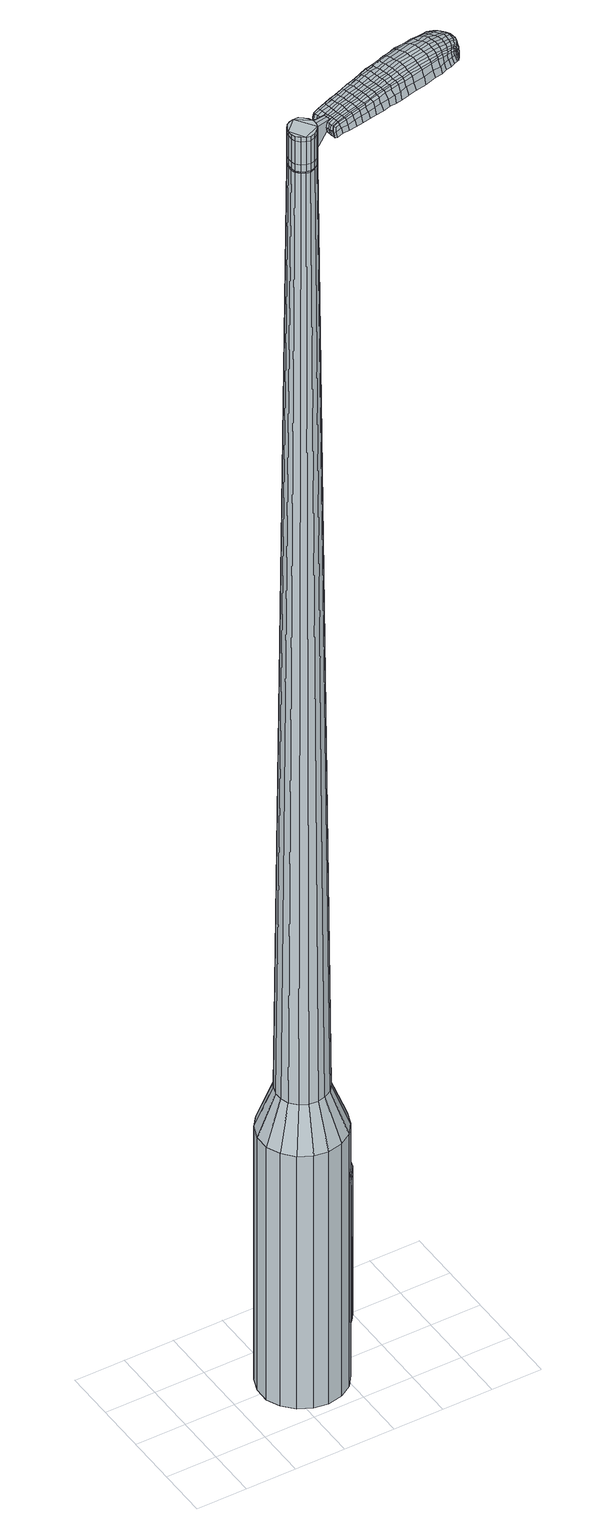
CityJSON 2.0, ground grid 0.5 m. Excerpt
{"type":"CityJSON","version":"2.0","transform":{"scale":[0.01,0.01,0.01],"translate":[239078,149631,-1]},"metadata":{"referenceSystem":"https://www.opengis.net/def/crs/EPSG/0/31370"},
"CityObjects":{
"object1":{"type":"GenericCityObject","attributes":{"cluster":762,"mean_distance_to_centroid":0.369,"new_centroid_x":239079.18,"new_centroid_y":149631.48,"mean_distance_to_camera":11.46,"H1":27.85,"H2":25.03,"Z_final":112.96,"cluster2":-1,"proj_x":239080.32,"proj_y":149636.91,"id_line":51465,"bearing_l":101.87,"distance":5.55,"orientation":"right","G_obj":11.87},"geometry":[{"type":"MultiSurface","lod":"2","boundaries":[[[0,1,2,3]],[[1,4,5,2]],[[4,6,7,5]],[[6,8,9,7]],[[8,10,11,9]],[[10,12,13,11]],[[12,14,15,13]],[[14,16,17,15]],[[16,18,19,17]],[[18,20,21,19]],[[20,22,23,21]],[[22,24,25,23]],[[24,26,27,25]],[[26,28,29,27]],[[28,30,31,29]],[[30,32,33,31]],[[32,34,35,33]],[[34,0,3,35]],[[36,37,38,39]],[[38,40,41,42]],[[41,43,42]],[[42,44,45,46]],[[45,47,46]],[[46,48,49,50]],[[49,51,50]],[[42,46,50,38]],[[50,52,39,38]],[[53,36,39]],[[2,5,7,35]],[[7,9,11,15]],[[11,13,15]],[[15,17,19,23]],[[19,21,23]],[[23,25,27,31]],[[27,29,31]],[[15,23,31,7]],[[31,33,35,7]],[[3,2,35]],[[1,0,54,55]],[[0,34,56,54]],[[34,32,57,56]],[[32,30,58,57]],[[30,28,59,58]],[[28,26,60,59]],[[26,24,61,60]],[[24,22,62,61]],[[22,20,63,62]],[[20,18,64,63]],[[18,16,65,64]],[[16,14,66,65]],[[14,12,67,66]],[[12,10,68,67]],[[10,8,69,68]],[[8,6,70,69]],[[6,4,71,70]],[[4,1,55,71]],[[55,54,72,73]],[[54,56,74,72]],[[56,57,75,74]],[[57,58,76,75]],[[58,59,77,76]],[[59,60,78,77]],[[60,61,79,78]],[[61,62,80,79]],[[62,63,81,80]],[[63,64,82,81]],[[64,65,83,82]],[[65,66,84,83]],[[66,67,85,84]],[[67,68,86,85]],[[68,69,87,86]],[[69,70,88,87]],[[70,71,89,88]],[[71,55,73,89]],[[90,91,92,73]],[[74,93,91,90]],[[75,94,93,74]],[[95,96,94,75]],[[77,97,96,95]],[[78,98,97,77]],[[99,100,98,78]],[[101,102,100,99]],[[81,103,102,101]],[[82,104,103,81]],[[105,106,104,82]],[[107,108,106,105]],[[109,110,108,107]],[[111,112,110,109]],[[113,114,112,111]],[[115,116,114,113]],[[117,118,116,115]],[[73,92,118,117]],[[119,120,121,122]],[[123,119,122,124]],[[125,123,124,126]],[[127,125,126,128]],[[129,127,128,130]],[[131,129,130,132]],[[133,131,132,134]],[[135,133,134,136]],[[137,135,136,138]],[[139,137,138,140]],[[141,139,140,142]],[[143,141,142,144]],[[145,143,144,146]],[[147,145,146,148]],[[149,147,148,150]],[[151,149,150,152]],[[72,90,73]],[[72,74,90]],[[76,95,75]],[[76,77,95]],[[79,99,78]],[[79,80,101,99]],[[80,81,101]],[[83,105,82]],[[83,84,107,105]],[[84,85,109,107]],[[85,86,111,109]],[[86,87,113,111]],[[87,88,115,113]],[[88,89,117,115]],[[89,73,117]],[[153,92,91]],[[154,118,92]],[[154,155,116,118]],[[155,156,114,116]],[[156,157,112,114]],[[157,158,110,112]],[[158,159,108,110]],[[159,160,106,108]],[[160,104,106]],[[161,102,103]],[[161,162,100,102]],[[162,98,100]],[[163,96,97]],[[163,94,96]],[[153,91,93]],[[39,52,151,164]],[[92,153,165,152]],[[53,39,164,120]],[[153,93,121,165]],[[36,53,120,119]],[[93,94,122,121]],[[37,36,119,123]],[[94,163,124,122]],[[38,37,123,125]],[[163,97,126,124]],[[40,38,125,127]],[[97,98,128,126]],[[41,40,127,129]],[[98,162,130,128]],[[43,41,129,131]],[[162,161,132,130]],[[42,43,131,133]],[[161,103,134,132]],[[44,42,133,135]],[[103,104,136,134]],[[45,44,135,137]],[[104,160,138,136]],[[47,45,137,139]],[[160,159,140,138]],[[46,47,139,141]],[[159,158,142,140]],[[48,46,141,143]],[[158,157,144,142]],[[49,48,143,145]],[[157,156,146,144]],[[51,49,145,147]],[[156,155,148,146]],[[50,51,147,149]],[[155,154,150,148]],[[52,50,149,151]],[[154,92,152,150]],[[151,152,166,167]],[[152,165,168,166]],[[165,121,169,168]],[[121,120,170,169]],[[120,164,171,170]],[[164,151,167,171]],[[172,173,174,175]],[[176,172,175,177]],[[172,176,178,179]],[[173,172,179,180]],[[181,182,183,184]],[[185,181,184,186]],[[181,185,187,188]],[[182,181,188,189]],[[190,191,192,193]],[[194,190,193,195]],[[190,194,196,197]],[[191,190,197,198]],[[199,200,201,202]],[[203,199,202,204]],[[199,203,205,206]],[[200,199,206,207]],[[208,209,210,211]],[[212,208,211,213]],[[208,212,214,215]],[[209,208,215,216]],[[217,218,219,220]],[[221,217,220,222]],[[217,221,223,224]],[[218,217,224,225]],[[226,227,228,229]],[[218,226,229,219]],[[226,218,225,230]],[[227,226,230,231]],[[232,233,234,235]],[[227,232,235,228]],[[232,227,231,236]],[[233,232,236,237]],[[238,176,177,239]],[[233,238,239,234]],[[238,233,237,240]],[[176,238,240,178]],[[241,242,243,244]],[[245,241,244,246]],[[241,245,247,248]],[[242,241,248,249]],[[250,251,252,253]],[[242,250,253,243]],[[250,242,249,254]],[[251,250,254,255]],[[256,257,258,259]],[[251,256,259,252]],[[256,251,255,260]],[[257,256,260,261]],[[262,263,264,265]],[[257,262,265,258]],[[262,257,261,266]],[[263,262,266,267]],[[268,173,180,269]],[[263,268,269,264]],[[268,263,267,270]],[[173,268,270,174]],[[271,272,273,274]],[[275,271,274,276]],[[271,275,277,278]],[[272,271,278,279]],[[280,281,282,283]],[[272,280,283,273]],[[280,272,279,284]],[[281,280,284,285]],[[286,287,288,289]],[[281,286,289,282]],[[286,281,285,290]],[[287,286,290,291]],[[292,185,186,293]],[[287,292,293,288]],[[292,287,291,294]],[[185,292,294,187]],[[295,296,297,298]],[[299,295,298,300]],[[295,299,301,302]],[[296,295,302,303]],[[304,305,306,307]],[[296,304,307,297]],[[304,296,303,308]],[[305,304,308,309]],[[310,311,312,313]],[[305,310,313,306]],[[310,305,309,314]],[[311,310,314,315]],[[316,317,318,319]],[[311,316,319,312]],[[316,311,315,320]],[[317,316,320,321]],[[322,182,189,323]],[[317,322,323,318]],[[322,317,321,324]],[[182,322,324,183]],[[325,211,210,326]],[[327,325,326,328]],[[325,327,329,330]],[[211,325,330,213]],[[331,327,328,332]],[[333,331,332,334]],[[331,333,335,336]],[[327,331,336,329]],[[337,333,334,338]],[[339,337,338,340]],[[337,339,341,342]],[[333,337,342,335]],[[343,339,340,344]],[[345,343,344,346]],[[343,345,347,348]],[[339,343,348,341]],[[349,345,346,350]],[[200,349,350,201]],[[349,200,207,351]],[[345,349,351,347]],[[352,353,198,197]],[[354,352,197,196]],[[352,354,355,356]],[[353,352,356,357]],[[358,359,357,356]],[[360,358,356,355]],[[358,360,361,362]],[[359,358,362,363]],[[364,365,363,362]],[[366,364,362,361]],[[364,366,367,368]],[[365,364,368,369]],[[370,371,369,368]],[[372,370,368,367]],[[370,372,205,203]],[[371,370,203,204]],[[373,374,375,376]],[[275,373,376,277]],[[373,275,276,377]],[[374,373,377,378]],[[379,194,195,380]],[[374,379,380,375]],[[379,374,378,381]],[[194,379,381,196]],[[382,383,384,385]],[[221,382,385,223]],[[382,221,222,386]],[[383,382,386,387]],[[388,389,390,391]],[[383,388,391,384]],[[388,383,387,392]],[[389,388,392,393]],[[394,191,198,395]],[[389,394,395,390]],[[394,389,393,396]],[[191,394,396,192]],[[397,398,399,400]],[[179,397,400,180]],[[397,179,178,401]],[[398,397,401,402]],[[403,404,405,406]],[[398,403,406,399]],[[403,398,402,407]],[[404,403,407,408]],[[409,202,201,410]],[[404,409,410,405]],[[409,404,408,411]],[[202,409,411,204]],[[412,413,414,415]],[[184,412,415,186]],[[412,184,183,416]],[[413,412,416,417]],[[418,206,205,419]],[[413,418,419,414]],[[418,413,417,420]],[[206,418,420,207]],[[421,422,423,424]],[[299,421,424,301]],[[421,299,300,425]],[[422,421,425,426]],[[427,212,213,428]],[[422,427,428,423]],[[427,422,426,429]],[[212,427,429,214]],[[430,431,432,433]],[[245,430,433,247]],[[430,245,246,434]],[[431,430,434,435]],[[436,437,438,439]],[[431,436,439,432]],[[436,431,435,440]],[[437,436,440,441]],[[442,209,216,443]],[[437,442,443,438]],[[442,437,441,444]],[[209,442,444,210]],[[445,446,435,434]],[[244,445,434,246]],[[445,244,243,447]],[[446,445,447,448]],[[449,450,441,440]],[[446,449,440,435]],[[449,446,448,451]],[[450,449,451,452]],[[453,326,210,444]],[[450,453,444,441]],[[453,450,452,454]],[[326,453,454,328]],[[455,456,457,458]],[[302,455,458,303]],[[455,302,301,424]],[[456,455,424,423]],[[459,330,329,460]],[[456,459,460,457]],[[459,456,423,428]],[[330,459,428,213]],[[461,462,448,447]],[[253,461,447,243]],[[461,253,252,463]],[[462,461,463,464]],[[465,466,452,451]],[[462,465,451,448]],[[465,462,464,467]],[[466,465,467,468]],[[469,332,328,454]],[[466,469,454,452]],[[469,466,468,470]],[[332,469,470,334]],[[471,472,473,474]],[[308,471,474,309]],[[471,308,303,458]],[[472,471,458,457]],[[475,336,335,476]],[[472,475,476,473]],[[475,472,457,460]],[[336,475,460,329]],[[477,478,464,463]],[[259,477,463,252]],[[477,259,258,479]],[[478,477,479,480]],[[481,482,468,467]],[[478,481,467,464]],[[481,478,480,483]],[[482,481,483,484]],[[485,338,334,470]],[[482,485,470,468]],[[485,482,484,486]],[[338,485,486,340]],[[487,488,489,490]],[[314,487,490,315]],[[487,314,309,474]],[[488,487,474,473]],[[491,342,341,492]],[[488,491,492,489]],[[491,488,473,476]],[[342,491,476,335]],[[493,494,480,479]],[[265,493,479,258]],[[493,265,264,495]],[[494,493,495,496]],[[497,498,484,483]],[[494,497,483,480]],[[497,494,496,499]],[[498,497,499,500]],[[501,344,340,486]],[[498,501,486,484]],[[501,498,500,502]],[[344,501,502,346]],[[503,504,505,506]],[[320,503,506,321]],[[503,320,315,490]],[[504,503,490,489]],[[507,348,347,508]],[[504,507,508,505]],[[507,504,489,492]],[[348,507,492,341]],[[509,510,496,495]],[[269,509,495,264]],[[509,269,180,400]],[[510,509,400,399]],[[511,512,500,499]],[[510,511,499,496]],[[511,510,399,406]],[[512,511,406,405]],[[513,350,346,502]],[[512,513,502,500]],[[513,512,405,410]],[[350,513,410,201]],[[514,515,417,416]],[[324,514,416,183]],[[514,324,321,506]],[[515,514,506,505]],[[516,351,207,420]],[[515,516,420,417]],[[516,515,505,508]],[[351,516,508,347]],[[517,518,378,377]],[[274,517,377,276]],[[517,274,273,519]],[[518,517,519,520]],[[521,354,196,381]],[[518,521,381,378]],[[521,518,520,522]],[[354,521,522,355]],[[523,524,525,526]],[[224,523,526,225]],[[523,224,223,385]],[[524,523,385,384]],[[527,528,529,530]],[[524,527,530,525]],[[527,524,384,391]],[[528,527,391,390]],[[531,353,357,532]],[[528,531,532,529]],[[531,528,390,395]],[[353,531,395,198]],[[533,534,520,519]],[[283,533,519,273]],[[533,283,282,535]],[[534,533,535,536]],[[537,360,355,522]],[[534,537,522,520]],[[537,534,536,538]],[[360,537,538,361]],[[539,540,541,542]],[[230,539,542,231]],[[539,230,225,526]],[[540,539,526,525]],[[543,544,545,546]],[[540,543,546,541]],[[543,540,525,530]],[[544,543,530,529]],[[547,359,363,548]],[[544,547,548,545]],[[547,544,529,532]],[[359,547,532,357]],[[549,550,536,535]],[[289,549,535,282]],[[549,289,288,551]],[[550,549,551,552]],[[553,366,361,538]],[[550,553,538,536]],[[553,550,552,554]],[[366,553,554,367]],[[555,556,557,558]],[[236,555,558,237]],[[555,236,231,542]],[[556,555,542,541]],[[559,560,561,562]],[[556,559,562,557]],[[559,556,541,546]],[[560,559,546,545]],[[563,365,369,564]],[[560,563,564,561]],[[563,560,545,548]],[[365,563,548,363]],[[565,566,552,551]],[[293,565,551,288]],[[565,293,186,415]],[[566,565,415,414]],[[567,372,367,554]],[[566,567,554,552]],[[567,566,414,419]],[[372,567,419,205]],[[568,569,402,401]],[[240,568,401,178]],[[568,240,237,558]],[[569,568,558,557]],[[570,571,408,407]],[[569,570,407,402]],[[570,569,557,562]],[[571,570,562,561]],[[572,371,204,411]],[[571,572,411,408]],[[572,571,561,564]],[[371,572,564,369]],[[573,574,575,576]],[[576,575,577,578]],[[579,577,575,580]],[[580,575,574,581]],[[582,583,584,585]],[[585,584,586,587]],[[588,586,584,589]],[[589,584,583,590]],[[591,592,593,594]],[[594,593,595,596]],[[597,595,593,598]],[[598,593,592,599]],[[600,601,602,603]],[[603,602,604,605]],[[606,604,602,607]],[[607,602,601,608]],[[609,610,611,612]],[[612,611,613,614]],[[615,613,611,616]],[[616,611,610,617]],[[618,619,620,621]],[[621,620,622,623]],[[624,622,620,625]],[[625,620,619,626]],[[627,628,629,630]],[[630,629,619,618]],[[626,619,629,631]],[[631,629,628,632]],[[633,634,635,636]],[[636,635,628,627]],[[632,628,635,637]],[[637,635,634,638]],[[578,577,639,640]],[[640,639,634,633]],[[638,634,639,641]],[[641,639,577,579]],[[642,643,644,645]],[[645,644,646,647]],[[648,646,644,649]],[[649,644,643,650]],[[651,652,653,654]],[[654,653,643,642]],[[650,643,653,655]],[[655,653,652,656]],[[657,658,659,660]],[[660,659,652,651]],[[656,652,659,661]],[[661,659,658,662]],[[663,664,665,666]],[[666,665,658,657]],[[662,658,665,667]],[[667,665,664,668]],[[581,574,669,670]],[[670,669,664,663]],[[668,664,669,671]],[[671,669,574,573]],[[672,673,674,675]],[[675,674,676,677]],[[678,676,674,679]],[[679,674,673,680]],[[681,682,683,684]],[[684,683,673,672]],[[680,673,683,685]],[[685,683,682,686]],[[687,688,689,690]],[[690,689,682,681]],[[686,682,689,691]],[[691,689,688,692]],[[587,586,693,694]],[[694,693,688,687]],[[692,688,693,695]],[[695,693,586,588]],[[696,697,698,699]],[[699,698,700,701]],[[702,700,698,703]],[[703,698,697,704]],[[705,706,707,708]],[[708,707,697,696]],[[704,697,707,709]],[[709,707,706,710]],[[711,712,713,714]],[[714,713,706,705]],[[710,706,713,715]],[[715,713,712,716]],[[717,718,719,720]],[[720,719,712,711]],[[716,712,719,721]],[[721,719,718,722]],[[590,583,723,724]],[[724,723,718,717]],[[722,718,723,725]],[[725,723,583,582]],[[609,612,726,727]],[[727,726,728,729]],[[730,728,726,170]],[[170,726,612,614]],[[729,728,731,732]],[[732,731,733,734]],[[735,733,731,736]],[[736,731,728,730]],[[734,733,737,738]],[[738,737,739,740]],[[741,739,737,742]],[[742,737,733,735]],[[740,739,743,744]],[[744,743,745,746]],[[747,745,743,748]],[[748,743,739,741]],[[746,745,749,750]],[[750,749,601,600]],[[608,601,749,751]],[[751,749,745,747]],[[599,752,753,598]],[[598,753,754,597]],[[755,754,753,756]],[[756,753,752,757]],[[757,758,759,756]],[[756,759,760,755]],[[761,760,759,762]],[[762,759,758,763]],[[763,764,765,762]],[[762,765,766,761]],[[767,766,765,768]],[[768,765,764,769]],[[769,770,771,768]],[[768,771,772,767]],[[606,772,771,604]],[[604,771,770,605]],[[773,774,775,776]],[[776,775,676,678]],[[677,676,775,777]],[[777,775,774,778]],[[596,595,779,780]],[[780,779,774,773]],[[778,774,779,781]],[[781,779,595,597]],[[782,783,784,785]],[[785,784,622,624]],[[623,622,784,786]],[[786,784,783,787]],[[788,789,790,791]],[[791,790,783,782]],[[787,783,790,792]],[[792,790,789,793]],[[599,592,794,795]],[[795,794,789,788]],[[793,789,794,796]],[[796,794,592,591]],[[797,798,799,800]],[[800,799,580,581]],[[579,580,799,801]],[[801,799,798,802]],[[803,804,805,806]],[[806,805,798,797]],[[802,798,805,807]],[[807,805,804,808]],[[600,603,809,810]],[[810,809,804,803]],[[808,804,809,811]],[[811,809,603,605]],[[812,813,814,815]],[[815,814,585,587]],[[582,585,814,816]],[[816,814,813,817]],[[606,607,818,819]],[[819,818,813,812]],[[817,813,818,820]],[[820,818,607,608]],[[821,822,823,824]],[[824,823,700,702]],[[701,700,823,825]],[[825,823,822,826]],[[614,613,827,828]],[[828,827,822,821]],[[826,822,827,829]],[[829,827,613,615]],[[830,831,832,833]],[[833,832,646,648]],[[647,646,832,834]],[[834,832,831,835]],[[836,837,838,839]],[[839,838,831,830]],[[835,831,838,840]],[[840,838,837,841]],[[617,610,842,843]],[[843,842,837,836]],[[841,837,842,844]],[[844,842,610,609]],[[835,845,846,834]],[[834,846,645,647]],[[642,645,846,847]],[[847,846,845,848]],[[841,849,850,840]],[[840,850,845,835]],[[848,845,850,851]],[[851,850,849,852]],[[609,727,853,844]],[[844,853,849,841]],[[852,849,853,854]],[[854,853,727,729]],[[855,856,857,858]],[[858,857,703,704]],[[702,703,857,824]],[[824,857,856,821]],[[730,170,859,860]],[[860,859,856,855]],[[821,856,859,828]],[[828,859,170,614]],[[848,861,862,847]],[[847,862,654,642]],[[651,654,862,863]],[[862,861,863]],[[852,864,865,851]],[[851,865,861,848]],[[863,861,865,866]],[[866,865,864,867]],[[729,732,868,854]],[[854,868,864,852]],[[867,864,868,869]],[[869,868,732,734]],[[870,871,872,873]],[[873,872,709,710]],[[704,709,872,858]],[[858,872,871,855]],[[735,736,874,875]],[[875,874,871,870]],[[855,871,874,860]],[[860,874,736,730]],[[876,877,863]],[[863,877,660,651]],[[657,660,877,878]],[[878,877,876,879]],[[867,880,881,866]],[[866,881,876,863]],[[879,876,881,882]],[[882,881,880,883]],[[734,738,884,869]],[[869,884,880,867]],[[883,880,884,885]],[[885,884,738,740]],[[886,887,888,889]],[[889,888,715,716]],[[710,715,888,873]],[[873,888,887,870]],[[741,742,890,891]],[[891,890,887,886]],[[870,887,890,875]],[[875,890,742,735]],[[879,892,893,878]],[[878,893,666,657]],[[663,666,893,894]],[[894,893,892,895]],[[883,896,897,882]],[[882,897,892,879]],[[895,892,897,898]],[[898,897,896,899]],[[740,744,900,885]],[[885,900,896,883]],[[899,896,900,901]],[[901,900,744,746]],[[902,903,904,905]],[[905,904,721,722]],[[716,721,904,889]],[[889,904,903,886]],[[747,748,906,907]],[[907,906,903,902]],[[886,903,906,891]],[[891,906,748,741]],[[895,908,909,894]],[[894,909,670,663]],[[581,670,909,800]],[[800,909,908,797]],[[899,910,911,898]],[[898,911,908,895]],[[797,908,911,806]],[[806,911,910,803]],[[746,750,912,901]],[[901,912,910,899]],[[803,910,912,810]],[[810,912,750,600]],[[817,913,914,816]],[[816,914,725,582]],[[722,725,914,905]],[[905,914,913,902]],[[608,751,915,820]],[[820,915,913,817]],[[902,913,915,907]],[[907,915,751,747]],[[778,916,917,777]],[[777,917,675,677]],[[672,675,917,918]],[[918,917,916,919]],[[597,754,920,781]],[[781,920,916,778]],[[919,916,920,921]],[[921,920,754,755]],[[922,923,924,925]],[[925,924,625,626]],[[624,625,924,785]],[[785,924,923,782]],[[926,927,928,929]],[[929,928,923,922]],[[782,923,928,791]],[[791,928,927,788]],[[757,752,930,931]],[[931,930,927,926]],[[788,927,930,795]],[[795,930,752,599]],[[919,932,933,918]],[[918,933,684,672]],[[681,684,933,934]],[[934,933,932,935]],[[755,760,936,921]],[[921,936,932,919]],[[935,932,936,937]],[[937,936,760,761]],[[938,939,940,941]],[[941,940,631,632]],[[626,631,940,925]],[[925,940,939,922]],[[942,943,944,945]],[[945,944,939,938]],[[922,939,944,929]],[[929,944,943,926]],[[763,758,946,947]],[[947,946,943,942]],[[926,943,946,931]],[[931,946,758,757]],[[935,948,949,934]],[[934,949,690,681]],[[687,690,949,950]],[[950,949,948,951]],[[761,766,952,937]],[[937,952,948,935]],[[951,948,952,953]],[[953,952,766,767]],[[954,955,956,957]],[[957,956,637,638]],[[632,637,956,941]],[[941,956,955,938]],[[958,959,960,961]],[[961,960,955,954]],[[938,955,960,945]],[[945,960,959,942]],[[769,764,962,963]],[[963,962,959,958]],[[942,959,962,947]],[[947,962,764,763]],[[951,964,965,950]],[[950,965,694,687]],[[587,694,965,815]],[[815,965,964,812]],[[767,772,966,953]],[[953,966,964,951]],[[812,964,966,819]],[[819,966,772,606]],[[802,967,968,801]],[[801,968,641,579]],[[638,641,968,957]],[[957,968,967,954]],[[808,969,970,807]],[[807,970,967,802]],[[954,967,970,961]],[[961,970,969,958]],[[605,770,971,811]],[[811,971,969,808]],[[958,969,971,963]],[[963,971,770,769]],[[573,576,175,174]],[[576,578,177,175]],[[588,589,188,187]],[[589,590,189,188]],[[591,594,193,192]],[[594,596,195,193]],[[615,616,215,214]],[[616,617,216,215]],[[618,621,220,219]],[[621,623,222,220]],[[627,630,229,228]],[[630,618,219,229]],[[633,636,235,234]],[[636,627,228,235]],[[578,640,239,177]],[[640,633,234,239]],[[648,649,248,247]],[[649,650,249,248]],[[650,655,254,249]],[[655,656,255,254]],[[656,661,260,255]],[[661,662,261,260]],[[662,667,266,261]],[[667,668,267,266]],[[668,671,270,267]],[[671,573,174,270]],[[678,679,278,277]],[[679,680,279,278]],[[680,685,284,279]],[[685,686,285,284]],[[686,691,290,285]],[[691,692,291,290]],[[692,695,294,291]],[[695,588,187,294]],[[696,699,298,297]],[[699,701,300,298]],[[705,708,307,306]],[[708,696,297,307]],[[711,714,313,312]],[[714,705,306,313]],[[717,720,319,318]],[[720,711,312,319]],[[590,724,323,189]],[[724,717,318,323]],[[773,776,376,375]],[[776,678,277,376]],[[596,780,380,195]],[[780,773,375,380]],[[623,786,386,222]],[[786,787,387,386]],[[787,792,392,387]],[[792,793,393,392]],[[793,796,396,393]],[[796,591,192,396]],[[701,825,425,300]],[[825,826,426,425]],[[826,829,429,426]],[[829,615,214,429]],[[830,833,433,432]],[[833,648,247,433]],[[836,839,439,438]],[[839,830,432,439]],[[617,843,443,216]],[[843,836,438,443]],[[972,973,974,975]],[[976,977,975,974]],[[978,979,980,981]],[[982,983,984,985]],[[973,986,987,974]],[[988,976,974,987]],[[989,978,981,990]],[[991,992,983,982]],[[986,993,994,987]],[[994,995,988,987]],[[996,989,990,997]],[[998,992,991,999]],[[993,1000,1001,994]],[[1001,1002,995,994]],[[1003,996,997,1004]],[[1005,998,999,1006]],[[1007,1008,1009,1010]],[[1011,1012,1008,1007]],[[1011,1013,1014,1012]],[[1013,1015,1016,1014]],[[1017,1018,1019,1020]],[[1021,1022,1018,1017]],[[1023,1024,1022,1021]],[[1025,1026,1024,1023]],[[1020,1009,1008,1017]],[[1017,1008,1012,1021]],[[1012,1014,1023,1021]],[[1014,1016,1025,1023]],[[981,980,977,976]],[[990,981,976,988]],[[995,997,990,988]],[[1002,1004,997,995]],[[982,985,979,978]],[[991,982,978,989]],[[999,991,989,996]],[[1006,999,996,1003]],[[983,1007,1010,984]],[[992,1011,1007,983]],[[1013,1011,992,998]],[[1015,1013,998,1005]],[[1027,1028,1029,1030]],[[1029,1031,1032,1033]],[[1029,1033,1034,1035]],[[1029,1035,1030]],[[1036,1027,1030,1037]],[[1038,1037,1030,1039]],[[1040,1039,1030]],[[1041,1029,1028,1042]],[[1043,1041,1042,1044]],[[1045,1043,1044,1046]],[[1047,1045,1046,1048]],[[1049,1047,1048,1050]],[[1050,1051,1052,1053]],[[1050,1053,1054,1055]],[[1050,1055,1056,1057]],[[1056,1058,1059,1060]],[[1056,1060,1061,1062]],[[1056,1062,1057]],[[1050,1057,1049]],[[1063,1064,1028,1027]],[[1065,1066,1031,1029]],[[1067,1068,1040,1030]],[[1064,1069,1042,1028]],[[1070,1065,1029,1041]],[[1069,1071,1044,1042]],[[1072,1070,1041,1043]],[[1071,1073,1046,1044]],[[1074,1072,1043,1045]],[[1073,1075,1048,1046]],[[1076,1074,1045,1047]],[[1075,1077,1050,1048]],[[1078,1076,1047,1049]],[[1077,1079,1051,1050]],[[1080,1081,1058,1056]],[[1082,1078,1049,1057]],[[1052,1051,1079,1083]],[[1053,1052,1083,1084]],[[1054,1053,1084,1085]],[[1055,1054,1085,1086]],[[1056,1055,1086,1080]],[[1087,1063,1027,1036]],[[1088,1087,1036,1037]],[[1089,1088,1037,1038]],[[1090,1089,1038,1039]],[[1068,1090,1039,1040]],[[1032,1031,1066,1091]],[[1059,1058,1081,1092]],[[1033,1032,1091,1093]],[[1034,1033,1093,1094]],[[1035,1034,1094,1095]],[[1030,1035,1095,1067]],[[1060,1059,1092,1096]],[[1061,1060,1096,1097]],[[1062,1061,1097,1098]],[[1057,1062,1098,1082]]]}]}
},
"vertices":[
[160,59,384],[161,44,384],[161,44,96],[160,59,96],[156,30,384],[156,30,96],[147,18,384],[147,18,96],[135,11,384],[135,11,96],[120,8,384],[120,8,96],[106,10,384],[106,10,96],[93,17,384],[93,17,96],[83,28,384],[83,28,96],[77,41,384],[77,41,96],[77,56,384],[77,56,96],[82,70,384],[82,70,96],[91,81,384],[91,81,96],[103,89,384],[103,89,96],[117,92,384],[117,92,96],[132,90,384],[132,90,96],[145,83,384],[145,83,96],[155,72,384],[155,72,96],[127,60,1524],[123,63,1524],[118,63,1524],[132,53,1524],[114,62,1524],[110,60,1524],[106,52,1524],[107,56,1524],[106,47,1524],[107,43,1524],[115,37,1524],[111,39,1524],[119,36,1524],[124,37,1524],[131,44,1524],[128,40,1524],[132,48,1524],[130,57,1524],[144,55,429],[144,46,429],[140,63,429],[134,70,429],[127,74,429],[118,75,429],[109,73,429],[102,69,429],[97,62,429],[94,53,429],[94,45,429],[97,37,429],[103,30,429],[111,26,429],[120,25,429],[128,27,429],[136,31,429],[141,38,429],[132,53,1483],[132,48,1483],[130,57,1483],[127,60,1483],[123,63,1483],[118,63,1483],[114,62,1483],[110,60,1483],[107,56,1483],[106,52,1483],[106,47,1483],[107,43,1483],[111,39,1483],[115,37,1483],[119,36,1483],[124,37,1483],[128,40,1483],[131,44,1483],[131,53,1483],[131,53,1485],[132,48,1485],[130,57,1485],[127,60,1485],[123,62,1483],[123,62,1485],[118,63,1485],[114,62,1485],[110,59,1483],[110,59,1485],[108,56,1483],[108,56,1485],[106,52,1485],[106,47,1485],[108,43,1483],[108,43,1485],[111,40,1483],[111,40,1485],[115,38,1483],[115,38,1485],[119,37,1483],[119,37,1485],[124,38,1483],[124,38,1485],[127,40,1483],[127,40,1485],[130,44,1483],[130,44,1485],[127,60,1519],[130,57,1519],[130,57,1493],[127,60,1493],[123,63,1519],[123,63,1493],[118,63,1519],[118,63,1493],[114,62,1519],[114,62,1493],[110,60,1519],[110,60,1493],[107,56,1519],[107,56,1493],[106,52,1519],[106,52,1493],[106,47,1519],[106,47,1493],[107,43,1519],[107,43,1493],[111,39,1519],[111,39,1493],[115,37,1519],[115,37,1493],[119,36,1519],[119,36,1493],[124,37,1519],[124,37,1493],[128,40,1519],[128,40,1493],[131,44,1519],[131,44,1493],[132,48,1519],[132,48,1493],[132,53,1485],[131,44,1485],[128,40,1485],[124,37,1485],[119,36,1485],[115,37,1485],[111,39,1485],[107,43,1485],[107,56,1485],[110,60,1485],[123,63,1485],[132,53,1519],[132,53,1493],[151,53,1513],[151,53,1518],[150,57,1513],[150,60,1513],[150,60,1518],[150,57,1518],[227,53,1519],[220,51,1518],[221,50,1509],[228,51,1510],[235,54,1519],[237,53,1510],[234,55,1526],[226,54,1525],[219,53,1525],[219,90,1519],[212,89,1518],[212,87,1525],[219,89,1525],[228,92,1519],[227,91,1526],[229,94,1510],[220,92,1510],[213,90,1509],[295,88,1519],[295,85,1519],[296,85,1513],[295,89,1513],[293,92,1519],[294,92,1513],[291,92,1524],[293,88,1524],[294,84,1524],[222,73,1530],[215,71,1529],[216,68,1529],[223,70,1530],[231,75,1531],[232,72,1531],[230,79,1530],[221,77,1530],[214,75,1529],[143,56,1512],[144,54,1512],[145,54,1517],[144,56,1517],[143,59,1512],[144,59,1517],[143,60,1506],[144,56,1506],[145,54,1506],[284,66,1519],[281,65,1519],[283,64,1512],[286,65,1512],[287,67,1518],[288,66,1512],[286,68,1522],[284,67,1523],[281,66,1524],[277,64,1519],[271,62,1519],[273,61,1512],[278,62,1512],[276,65,1524],[271,63,1525],[266,60,1519],[258,59,1519],[260,58,1511],[267,59,1511],[265,62,1526],[257,60,1526],[247,56,1519],[248,55,1510],[246,58,1526],[154,42,1513],[161,43,1513],[160,44,1518],[153,43,1517],[148,41,1512],[149,42,1516],[149,40,1506],[155,41,1507],[162,42,1507],[169,44,1514],[176,45,1515],[175,46,1520],[168,45,1519],[170,43,1507],[177,44,1507],[184,46,1515],[191,47,1516],[190,48,1522],[182,47,1521],[185,45,1508],[192,46,1508],[198,48,1517],[206,49,1517],[204,51,1524],[197,49,1523],[200,47,1508],[207,48,1509],[213,50,1518],[211,52,1524],[214,49,1509],[278,101,1519],[275,101,1519],[275,100,1524],[278,100,1523],[280,101,1518],[280,100,1522],[281,103,1512],[279,103,1512],[275,103,1512],[270,101,1519],[264,100,1519],[264,98,1525],[270,99,1524],[271,102,1512],[265,101,1512],[258,99,1519],[250,97,1519],[250,96,1526],[258,97,1526],[259,100,1511],[251,99,1511],[239,95,1519],[239,93,1526],[240,97,1510],[148,71,1513],[155,73,1513],[156,75,1507],[148,72,1507],[142,69,1512],[143,71,1506],[143,69,1516],[147,70,1517],[155,72,1518],[162,75,1514],[170,77,1515],[170,79,1507],[163,77,1507],[162,74,1519],[169,76,1520],[177,79,1515],[184,81,1516],[185,83,1508],[178,81,1508],[176,78,1521],[183,80,1522],[191,83,1517],[198,85,1517],[199,87,1509],[192,85,1508],[191,81,1523],[198,83,1524],[205,87,1518],[206,89,1509],[205,85,1524],[150,57,1519],[150,55,1519],[157,59,1520],[157,56,1520],[156,62,1520],[149,60,1519],[164,61,1522],[165,58,1522],[171,62,1523],[172,59,1523],[171,65,1523],[164,64,1521],[179,64,1524],[179,61,1524],[186,65,1525],[187,62,1525],[185,68,1525],[178,67,1524],[193,67,1526],[194,64,1526],[200,68,1527],[201,65,1527],[200,72,1527],[193,70,1526],[208,70,1528],[208,67,1528],[207,73,1528],[290,87,1527],[291,84,1527],[288,91,1526],[284,90,1527],[286,86,1528],[286,83,1528],[279,85,1529],[280,81,1529],[278,89,1528],[271,88,1530],[272,84,1530],[273,80,1530],[265,82,1531],[266,79,1531],[264,86,1530],[255,84,1531],[256,80,1531],[257,77,1531],[244,78,1531],[244,74,1531],[243,81,1531],[283,101,1518],[285,99,1519],[286,100,1513],[283,102,1513],[282,100,1523],[284,98,1523],[289,96,1519],[290,97,1513],[288,95,1524],[289,69,1518],[290,71,1518],[289,71,1523],[287,69,1523],[290,68,1513],[291,70,1513],[293,74,1519],[294,77,1519],[293,77,1524],[291,74,1523],[293,73,1513],[295,77,1513],[295,81,1519],[294,81,1524],[296,81,1513],[225,55,1528],[225,57,1528],[218,56,1528],[218,54,1527],[234,57,1528],[233,59,1529],[224,60,1529],[224,63,1530],[217,62,1529],[217,59,1528],[233,62,1529],[233,65,1530],[223,66,1530],[216,65,1529],[232,68,1531],[219,87,1528],[219,85,1529],[228,87,1529],[227,89,1528],[212,85,1527],[212,83,1528],[220,81,1529],[229,83,1530],[213,79,1528],[141,68,1512],[141,66,1512],[142,66,1517],[142,68,1517],[141,69,1506],[142,67,1506],[142,63,1512],[143,63,1517],[143,63,1506],[146,42,1512],[146,43,1512],[147,43,1506],[147,41,1506],[147,43,1517],[147,44,1517],[145,46,1512],[145,48,1512],[146,48,1506],[146,45,1506],[146,46,1517],[146,49,1517],[144,51,1512],[145,51,1506],[145,51,1517],[152,44,1519],[152,45,1519],[160,45,1520],[159,46,1520],[152,47,1519],[151,50,1519],[159,49,1520],[158,51,1520],[151,52,1519],[158,54,1520],[147,69,1519],[148,67,1519],[155,69,1520],[155,71,1520],[148,64,1519],[156,65,1520],[167,46,1521],[167,48,1521],[175,47,1522],[174,49,1522],[166,50,1521],[166,53,1521],[174,51,1522],[173,54,1523],[165,55,1522],[173,57,1523],[162,73,1521],[162,71,1521],[169,72,1522],[169,74,1522],[163,67,1521],[170,69,1522],[182,48,1523],[182,50,1523],[189,50,1524],[189,51,1524],[181,53,1523],[180,55,1524],[188,54,1525],[188,57,1525],[180,58,1524],[187,60,1525],[176,76,1523],[177,74,1523],[184,76,1524],[183,78,1524],[177,71,1524],[185,72,1525],[196,51,1525],[196,53,1525],[204,52,1526],[203,54,1526],[196,55,1526],[195,58,1526],[203,56,1527],[202,59,1527],[194,61,1526],[202,62,1527],[191,80,1525],[191,78,1525],[198,80,1526],[198,82,1526],[192,74,1526],[199,76,1527],[211,53,1527],[211,55,1527],[210,58,1527],[210,61,1528],[209,64,1528],[205,84,1527],[205,81,1527],[206,78,1528],[279,99,1525],[282,98,1525],[276,99,1526],[278,97,1526],[285,95,1526],[281,94,1527],[285,69,1525],[287,71,1525],[283,69,1526],[282,68,1525],[288,73,1525],[290,77,1526],[286,76,1527],[285,72,1526],[291,80,1526],[286,79,1527],[271,98,1526],[272,96,1527],[265,97,1527],[266,95,1528],[275,93,1528],[269,92,1529],[277,66,1526],[278,68,1527],[272,67,1528],[271,65,1527],[279,71,1527],[280,74,1528],[273,73,1529],[273,69,1528],[280,78,1528],[273,76,1530],[258,96,1528],[260,94,1529],[250,94,1528],[251,92,1529],[262,90,1529],[253,89,1530],[265,63,1528],[265,65,1528],[257,63,1529],[257,61,1528],[266,68,1529],[266,71,1530],[258,70,1530],[257,66,1530],[266,75,1530],[257,73,1531],[239,92,1529],[240,90,1529],[241,86,1530],[245,59,1528],[245,61,1529],[245,64,1530],[245,67,1530],[245,71,1531],[221,52,1509],[220,53,1518],[227,55,1518],[228,53,1509],[235,56,1519],[237,55,1510],[234,57,1525],[225,56,1525],[218,55,1525],[212,85,1525],[213,87,1518],[220,88,1518],[219,87,1525],[228,90,1519],[227,89,1525],[229,92,1510],[221,90,1509],[214,88,1509],[294,85,1513],[293,84,1519],[292,88,1519],[293,88,1513],[291,91,1519],[292,91,1513],[289,91,1524],[291,87,1524],[292,84,1524],[216,68,1528],[215,71,1528],[222,73,1529],[223,70,1529],[231,75,1529],[232,72,1529],[230,78,1529],[222,76,1529],[215,75,1528],[147,54,1516],[146,54,1512],[145,57,1512],[146,57,1516],[145,60,1512],[146,60,1516],[146,60,1506],[146,57,1506],[147,54,1506],[282,66,1512],[281,67,1519],[284,68,1518],[285,67,1512],[286,69,1518],[287,68,1512],[285,70,1522],[283,69,1523],[280,68,1523],[272,63,1512],[271,64,1519],[276,65,1519],[277,64,1512],[275,67,1524],[270,65,1525],[259,59,1511],[258,61,1519],[265,62,1519],[267,61,1511],[264,64,1525],[257,62,1526],[246,58,1519],[248,57,1510],[245,60,1526],[160,46,1518],[161,45,1513],[154,44,1513],[153,44,1517],[149,43,1512],[149,44,1515],[150,42,1506],[155,43,1506],[162,44,1507],[175,48,1520],[176,47,1514],[169,46,1514],[168,47,1519],[170,45,1507],[177,46,1507],[190,50,1522],[191,49,1516],[183,48,1515],[182,49,1521],[185,47,1508],[192,48,1508],[204,52,1523],[205,51,1517],[198,50,1516],[197,51,1522],[200,49,1508],[207,50,1508],[212,52,1517],[211,54,1524],[214,51,1509],[275,98,1523],[275,99,1519],[278,99,1518],[278,98,1523],[280,99,1518],[280,98,1522],[281,101,1512],[279,101,1512],[275,101,1512],[264,96,1525],[264,98,1519],[270,99,1519],[270,97,1524],[271,100,1512],[265,99,1512],[250,94,1526],[251,95,1519],[258,97,1519],[258,95,1525],[259,99,1511],[252,97,1511],[239,93,1519],[239,91,1526],[240,95,1510],[156,73,1507],[156,71,1513],[148,69,1513],[149,71,1506],[144,68,1512],[144,69,1506],[144,67,1515],[148,68,1517],[155,70,1518],[171,77,1507],[170,75,1514],[163,73,1514],[164,75,1507],[162,72,1519],[170,74,1520],[185,81,1508],[185,79,1516],[177,77,1515],[178,79,1508],[177,76,1521],[184,78,1522],[200,85,1508],[199,83,1517],[192,81,1516],[193,83,1508],[191,80,1522],[198,81,1523],[206,85,1517],[207,87,1509],[205,83,1524],[151,58,1518],[151,55,1518],[157,59,1519],[158,57,1519],[157,62,1519],[165,61,1520],[165,58,1520],[172,62,1521],[173,60,1521],[171,65,1521],[164,64,1520],[179,64,1523],[180,61,1523],[187,65,1524],[187,63,1524],[186,68,1524],[179,67,1523],[194,67,1525],[194,64,1525],[201,68,1526],[202,66,1526],[200,72,1526],[193,70,1525],[208,70,1527],[209,67,1527],[207,73,1527],[289,84,1526],[289,87,1526],[287,90,1525],[283,90,1526],[285,86,1526],[286,83,1526],[279,82,1528],[279,85,1528],[277,88,1527],[270,87,1528],[272,83,1529],[272,80,1529],[265,79,1530],[265,82,1530],[264,86,1529],[255,84,1530],[256,80,1530],[257,77,1530],[244,74,1530],[244,78,1530],[243,81,1530],[285,98,1513],[284,97,1518],[282,99,1518],[282,100,1512],[281,98,1523],[283,97,1523],[287,94,1519],[288,95,1513],[286,94,1523],[287,72,1523],[289,72,1518],[287,70,1518],[286,70,1523],[288,69,1512],[290,71,1512],[291,78,1523],[292,78,1519],[291,75,1519],[289,75,1523],[291,74,1513],[293,78,1513],[293,81,1519],[292,81,1524],[294,81,1513],[218,57,1527],[225,58,1527],[225,57,1527],[218,56,1526],[233,58,1527],[233,60,1528],[217,62,1528],[224,64,1528],[225,61,1528],[218,59,1527],[233,62,1528],[233,65,1529],[224,67,1529],[217,65,1528],[232,69,1529],[228,86,1528],[220,84,1527],[219,86,1527],[227,88,1527],[212,84,1526],[213,83,1527],[221,81,1528],[229,83,1528],[214,79,1527],[144,66,1516],[143,66,1512],[143,68,1512],[144,67,1516],[144,68,1506],[144,67,1506],[144,63,1512],[145,63,1516],[145,64,1506],[149,43,1506],[148,44,1512],[148,43,1512],[149,42,1506],[149,44,1516],[149,45,1516],[148,49,1506],[147,49,1512],[147,46,1512],[148,46,1506],[148,47,1516],[148,49,1516],[146,51,1512],[147,51,1506],[147,52,1516],[153,46,1518],[153,45,1518],[160,46,1519],[160,47,1519],[152,50,1518],[153,48,1518],[160,49,1519],[159,52,1519],[152,53,1518],[158,54,1519],[156,69,1519],[149,67,1518],[148,68,1518],[155,70,1519],[149,64,1518],[156,65,1519],[167,48,1520],[167,47,1520],[175,49,1521],[166,53,1520],[167,50,1520],[174,52,1521],[174,54,1521],[166,56,1520],[173,57,1521],[170,72,1521],[163,70,1520],[163,71,1520],[170,73,1521],[163,67,1520],[171,69,1521],[182,51,1522],[182,50,1522],[189,51,1523],[189,52,1523],[181,56,1522],[182,53,1522],[189,54,1523],[188,57,1524],[180,58,1523],[188,60,1524],[184,76,1523],[177,74,1522],[177,75,1522],[184,77,1523],[178,71,1522],[185,72,1523],[197,53,1524],[197,52,1524],[204,53,1525],[204,54,1525],[196,58,1525],[196,56,1524],[203,57,1525],[203,60,1526],[195,61,1525],[202,63,1526],[199,79,1525],[192,78,1524],[191,79,1524],[198,81,1525],[192,74,1524],[199,76,1525],[211,56,1526],[211,54,1526],[210,61,1527],[210,58,1526],[209,64,1527],[206,81,1526],[205,82,1526],[207,77,1526],[281,96,1524],[279,98,1524],[275,97,1525],[277,96,1525],[284,94,1525],[280,93,1525],[282,70,1525],[285,72,1524],[284,70,1524],[281,69,1525],[285,76,1526],[289,77,1525],[287,74,1524],[284,73,1525],[289,80,1525],[286,79,1526],[272,95,1526],[270,97,1526],[264,96,1526],[266,94,1527],[275,92,1526],[268,91,1527],[271,67,1527],[277,69,1526],[276,68,1526],[270,66,1526],[272,73,1528],[279,75,1527],[278,72,1526],[272,70,1527],[280,78,1527],[273,77,1528],[260,93,1527],[258,95,1527],[251,93,1527],[252,92,1528],[262,90,1528],[253,88,1529],[257,64,1528],[265,66,1527],[264,65,1527],[256,63,1527],[257,70,1529],[266,72,1529],[265,69,1528],[257,67,1528],[266,75,1529],[257,73,1530],[240,89,1528],[239,91,1528],[241,85,1529],[245,62,1528],[245,61,1528],[245,68,1529],[245,65,1529],[245,71,1530],[149,42,1508],[148,49,1508],[180,54,1509],[182,47,1509],[201,58,1510],[203,50,1510],[240,66,1512],[242,56,1512],[224,53,1511],[222,62,1511],[258,69,1513],[271,72,1514],[273,64,1514],[260,60,1513],[146,55,1508],[178,62,1509],[199,67,1510],[238,75,1512],[220,71,1511],[256,78,1513],[269,81,1514],[145,62,1508],[177,70,1509],[198,75,1510],[236,84,1512],[219,80,1511],[267,90,1514],[254,87,1513],[144,69,1508],[175,78,1509],[196,83,1510],[234,93,1512],[217,89,1511],[265,98,1514],[252,97,1513],[284,76,1514],[288,78,1514],[290,71,1514],[286,67,1514],[282,84,1514],[287,85,1514],[280,92,1514],[285,92,1514],[279,100,1514],[284,99,1514],[292,82,1515],[295,85,1515],[295,84,1515],[293,77,1515],[291,86,1515],[294,86,1515],[290,90,1515],[294,88,1515],[290,94,1515],[294,89,1515],[129,92,334],[134,91,334],[134,91,165],[119,93,171],[129,92,165],[126,92,165],[123,93,166],[121,93,167],[120,93,169],[126,92,334],[123,93,333],[121,93,332],[120,93,331],[119,93,328],[146,84,165],[146,84,334],[156,73,165],[156,73,334],[162,59,165],[162,59,334],[162,44,165],[162,44,334],[158,30,165],[158,30,334],[155,26,334],[153,23,334],[151,21,333],[150,19,332],[149,18,331],[149,18,328],[155,26,165],[149,18,171],[149,18,169],[150,19,167],[151,21,166],[153,23,165],[129,89,334],[133,88,334],[133,88,165],[129,89,165],[119,90,171],[119,90,328],[145,82,334],[145,82,165],[154,71,334],[154,71,165],[159,58,334],[159,58,165],[159,44,334],[159,44,165],[155,31,334],[155,31,165],[153,28,334],[147,20,328],[147,20,171],[153,28,165],[151,25,334],[149,23,333],[148,21,332],[147,20,331],[125,89,334],[123,90,333],[121,90,332],[119,90,331],[125,89,165],[147,20,169],[123,90,166],[121,90,167],[119,90,169],[148,21,167],[149,23,166],[151,25,165]
]}
